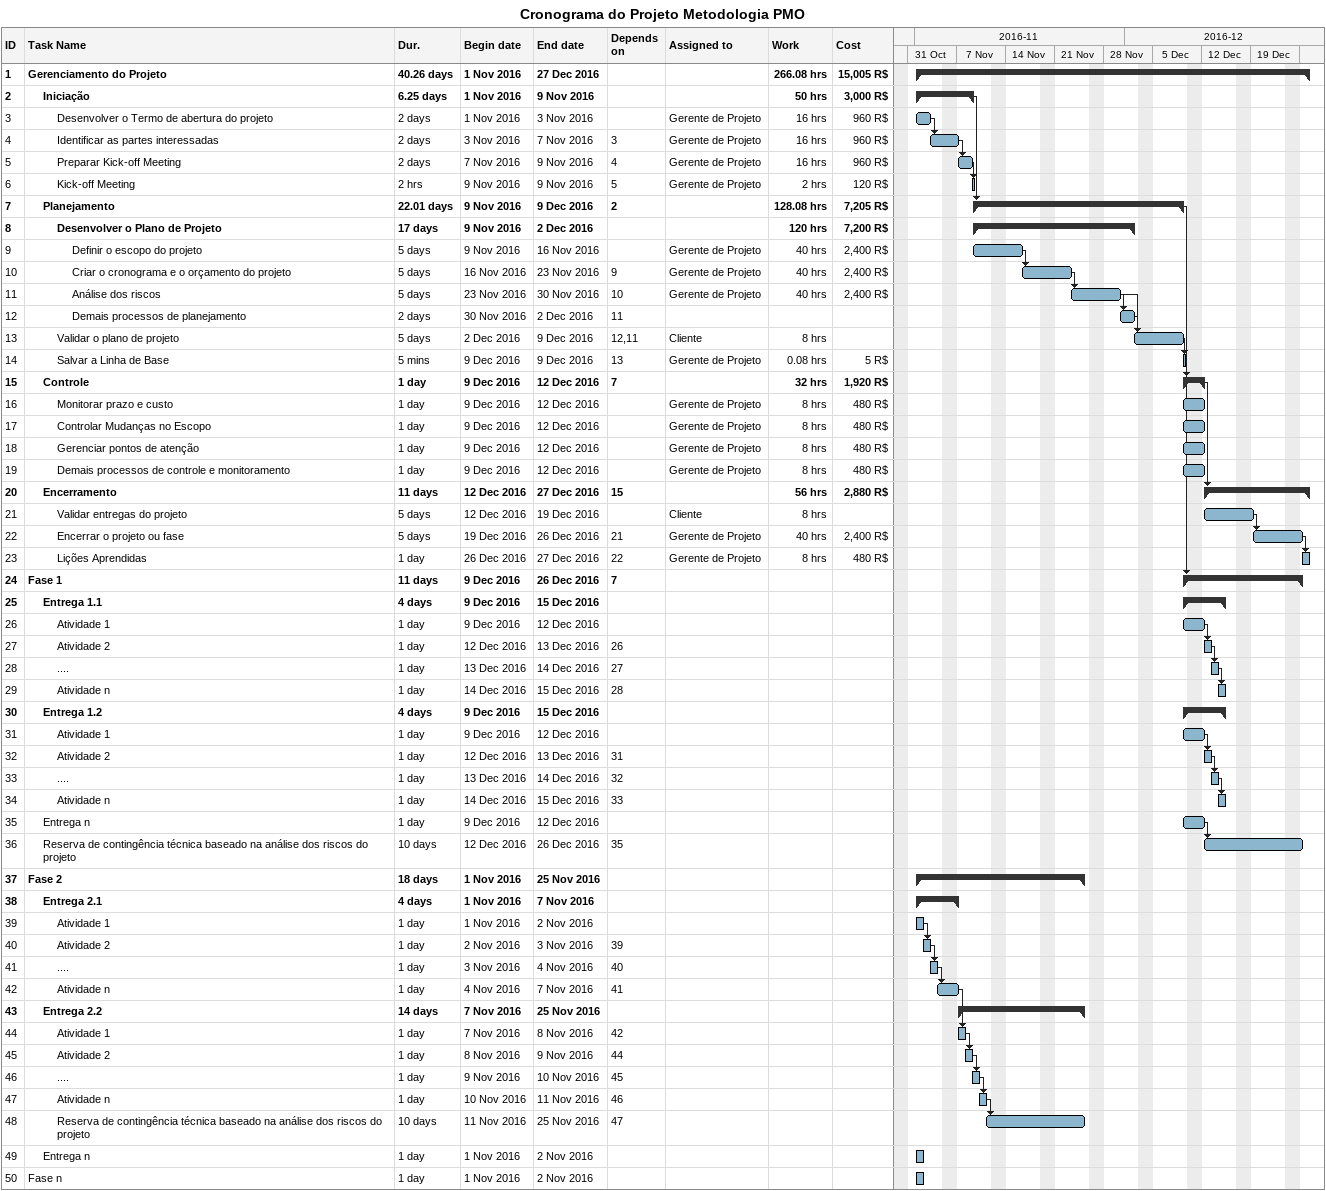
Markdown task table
Cronograma do Projeto Metodologia PMO

| ID | Level | Task | Duration | Start | Finish | Predecessors | Resources | Work (h) | Cost (R$) |
|---|---|---|---|---|---|---|---|---|---|
| 1 | 1 | **Gerenciamento do Projeto** | 40.26d | 2016-11-01 | 2016-12-27 |  |  | 266.08 | 15005 |
| 2 | 2 | **Iniciação** | 6.25d | 2016-11-01 | 2016-11-09 |  |  | 50 | 3000 |
| 3 | 3 | Desenvolver o Termo de abertura do projeto | 2d | 2016-11-01 | 2016-11-03 |  | Gerente de Projeto | 16 | 960 |
| 4 | 3 | Identificar as partes interessadas | 2d | 2016-11-03 | 2016-11-07 | 3 | Gerente de Projeto | 16 | 960 |
| 5 | 3 | Preparar Kick-off Meeting | 2d | 2016-11-07 | 2016-11-09 | 4 | Gerente de Projeto | 16 | 960 |
| 6 | 3 | Kick-off Meeting | 2h | 2016-11-09 | 2016-11-09 | 5 | Gerente de Projeto | 2 | 120 |
| 7 | 2 | **Planejamento** | 22.01d | 2016-11-09 | 2016-12-09 | 2 |  | 128.08 | 7205 |
| 8 | 3 | **Desenvolver o Plano de Projeto** | 17d | 2016-11-09 | 2016-12-02 |  |  | 120 | 7200 |
| 9 | 4 | Definir o escopo do projeto | 5d | 2016-11-09 | 2016-11-16 |  | Gerente de Projeto | 40 | 2400 |
| 10 | 4 | Criar o cronograma e o orçamento do projeto | 5d | 2016-11-16 | 2016-11-23 | 9 | Gerente de Projeto | 40 | 2400 |
| 11 | 4 | Análise dos riscos | 5d | 2016-11-23 | 2016-11-30 | 10 | Gerente de Projeto | 40 | 2400 |
| 12 | 4 | Demais processos de planejamento | 2d | 2016-11-30 | 2016-12-02 | 11 |  |  |  |
| 13 | 3 | Validar o plano de projeto | 5d | 2016-12-02 | 2016-12-09 | 12, 11 | Cliente | 8 |  |
| 14 | 3 | Salvar a Linha de Base | 5min | 2016-12-09 | 2016-12-09 | 13 | Gerente de Projeto | 0.08 | 5 |
| 15 | 2 | **Controle** | 1d | 2016-12-09 | 2016-12-12 | 7 |  | 32 | 1920 |
| 16 | 3 | Monitorar prazo e custo | 1d | 2016-12-09 | 2016-12-12 |  | Gerente de Projeto | 8 | 480 |
| 17 | 3 | Controlar Mudanças no Escopo | 1d | 2016-12-09 | 2016-12-12 |  | Gerente de Projeto | 8 | 480 |
| 18 | 3 | Gerenciar pontos de atenção | 1d | 2016-12-09 | 2016-12-12 |  | Gerente de Projeto | 8 | 480 |
| 19 | 3 | Demais processos de controle e monitoramento | 1d | 2016-12-09 | 2016-12-12 |  | Gerente de Projeto | 8 | 480 |
| 20 | 2 | **Encerramento** | 11d | 2016-12-12 | 2016-12-27 | 15 |  | 56 | 2880 |
| 21 | 3 | Validar entregas do projeto | 5d | 2016-12-12 | 2016-12-19 |  | Cliente | 8 |  |
| 22 | 3 | Encerrar o projeto ou fase | 5d | 2016-12-19 | 2016-12-26 | 21 | Gerente de Projeto | 40 | 2400 |
| 23 | 3 | Lições Aprendidas | 1d | 2016-12-26 | 2016-12-27 | 22 | Gerente de Projeto | 8 | 480 |
| 24 | 1 | **Fase 1** | 11d | 2016-12-09 | 2016-12-26 | 7 |  |  |  |
| 25 | 2 | **Entrega 1.1** | 4d | 2016-12-09 | 2016-12-15 |  |  |  |  |
| 26 | 3 | Atividade 1 | 1d | 2016-12-09 | 2016-12-12 |  |  |  |  |
| 27 | 3 | Atividade 2 | 1d | 2016-12-12 | 2016-12-13 | 26 |  |  |  |
| 28 | 3 | .... | 1d | 2016-12-13 | 2016-12-14 | 27 |  |  |  |
| 29 | 3 | Atividade n | 1d | 2016-12-14 | 2016-12-15 | 28 |  |  |  |
| 30 | 2 | **Entrega 1.2** | 4d | 2016-12-09 | 2016-12-15 |  |  |  |  |
| 31 | 3 | Atividade 1 | 1d | 2016-12-09 | 2016-12-12 |  |  |  |  |
| 32 | 3 | Atividade 2 | 1d | 2016-12-12 | 2016-12-13 | 31 |  |  |  |
| 33 | 3 | .... | 1d | 2016-12-13 | 2016-12-14 | 32 |  |  |  |
| 34 | 3 | Atividade n | 1d | 2016-12-14 | 2016-12-15 | 33 |  |  |  |
| 35 | 2 | Entrega n | 1d | 2016-12-09 | 2016-12-12 |  |  |  |  |
| 36 | 2 | Reserva de contingência técnica baseado na análise dos riscos do projeto | 10d | 2016-12-12 | 2016-12-26 | 35 |  |  |  |
| 37 | 1 | **Fase 2** | 18d | 2016-11-01 | 2016-11-25 |  |  |  |  |
| 38 | 2 | **Entrega 2.1** | 4d | 2016-11-01 | 2016-11-07 |  |  |  |  |
| 39 | 3 | Atividade 1 | 1d | 2016-11-01 | 2016-11-02 |  |  |  |  |
| 40 | 3 | Atividade 2 | 1d | 2016-11-02 | 2016-11-03 | 39 |  |  |  |
| 41 | 3 | .... | 1d | 2016-11-03 | 2016-11-04 | 40 |  |  |  |
| 42 | 3 | Atividade n | 1d | 2016-11-04 | 2016-11-07 | 41 |  |  |  |
| 43 | 2 | **Entrega 2.2** | 14d | 2016-11-07 | 2016-11-25 |  |  |  |  |
| 44 | 3 | Atividade 1 | 1d | 2016-11-07 | 2016-11-08 | 42 |  |  |  |
| 45 | 3 | Atividade 2 | 1d | 2016-11-08 | 2016-11-09 | 44 |  |  |  |
| 46 | 3 | .... | 1d | 2016-11-09 | 2016-11-10 | 45 |  |  |  |
| 47 | 3 | Atividade n | 1d | 2016-11-10 | 2016-11-11 | 46 |  |  |  |
| 48 | 3 | Reserva de contingência técnica baseado na análise dos riscos do projeto | 10d | 2016-11-11 | 2016-11-25 | 47 |  |  |  |
| 49 | 2 | Entrega n | 1d | 2016-11-01 | 2016-11-02 |  |  |  |  |
| 50 | 1 | Fase n | 1d | 2016-11-01 | 2016-11-02 |  |  |  |  |
